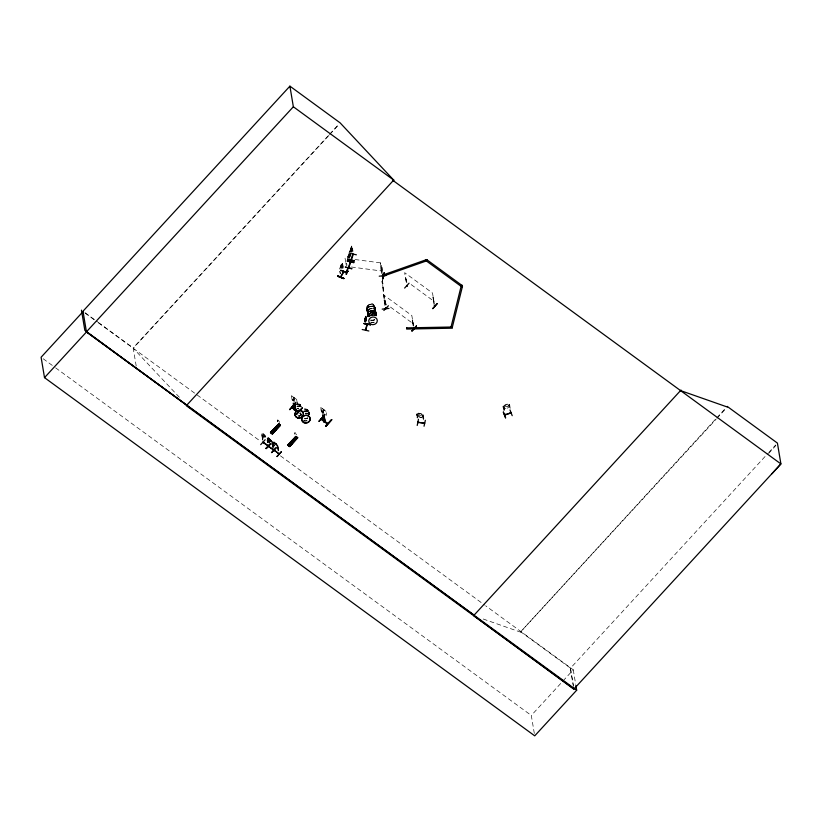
<?xml version="1.0" encoding="UTF-8"?>
<svg xmlns="http://www.w3.org/2000/svg" width="822" height="822" viewBox="0 0 822 822"><rect width="100%" height="100%" fill="white"/><g stroke="black" fill="none" stroke-linecap="round" stroke-linejoin="round"><path stroke-width="0.62" stroke-dasharray="4.11 3.08" d="M364.968 320.169L364.896 318.381M348.045 257.872L348.086 256.104M350.665 248.295L350.922 251.347L350.655 249.991C348.076 250.33 349.206 260.009 348.764 255.95L348.23 255.437M364.68 321.145L365.328 316.85L366.119 316.141L366.335 317.436M350.47 252.005L351.004 246.754L349.967 252.077M299.763 405.616L300.266 406.15L300.42 405.297M300.852 415.305L300.914 414.278A4.285 3.822 -9.5 0 1 300.647 413.425M300.924 415.141L300.975 414.134A4.285 3.822 -9.5 0 0 300.934 415.12L300.626 413.23A4.285 3.822 -9.5 0 0 301.355 415.069M307.294 410.938L307.407 410.24L307.582 410.949M366.53 308.517C375.921 292.344 378.675 322.419 366.53 308.517L366.787 309.504M366.992 309.37L367.228 311.692M367.362 311.62L368.102 314.795M367.598 314.929L368.616 311.939L370.486 310.716M368.79 310.932L368.266 310.644L368.955 310.593M368.02 316.789L368.071 315.792L367.937 316.963A4.346 3.884 -9.5 0 1 376.404 315.124M372.52 305.784L373.435 305.794M375.469 310.808L375.233 308.497M375.849 313.069L375.613 310.747L373.702 313.285M376.26 315.042L376.301 313.922M350.182 251.234L349.987 251.717M349.576 255.919L349.761 253.823M277.24 420.967L277.312 420.751M277.661 420.001L277.713 420.802M294.862 432.495L294.512 433.317M364.393 322.142C364.598 313.881 366.828 317.128 365.389 322.769M366.263 317.415L365.317 322.758M348.662 257.625L348.785 256.495M340.164 268.136L341.449 264.037C345.322 260.749 339.928 273.818 342.887 264.746M347.326 259.814L348.415 254.563L347.84 256.598M349.052 258.437L349.576 255.18M348.877 257.985L349.186 255.899M416.61 414.134L417.771 417.987M417.186 414.493L416.62 414.206M418.573 413.117L417.874 415.244L419.487 416.209L422.303 415.829L420.823 413.445L423.309 415.069M419.251 416.97C413.384 412.942 419.374 418.1 421.46 417.257L423.536 416.302M420.813 413.507L418.552 413.178L416.538 414.113L417.155 417.905M421.491 417.36L419.21 417.062M423.351 419.867L422.611 414.987L423.227 415.069L423.813 418.562M423.32 415.007L422.57 415.202M423.464 416.281L423.248 415.007M381.316 267.602L381.922 267.684L381.316 267.602L382.209 273.428M339.599 269.041L341.377 264.006L342.671 263.451M342.312 265.414L341.109 268.66M350.131 251.409L349.915 251.984M366.386 321.392L365.605 316.727L366.119 316.141M365.995 316.223L365.605 316.727M365.348 321.587L365.975 318.176L365.338 316.932M350.131 251.553L349.689 251.933M352.227 251.296L351.446 246.631C352.833 245.665 351.713 251.378 351.056 252.673L351.631 250.628M351.847 246.148L351.446 246.631M351.035 251.481L351.6 247.124C351.097 243.939 353.501 250.587 352.823 251.974M350.408 254.563L348.888 257.276M350.501 254.584L349.833 256.598M349.607 255.848L349.761 255.323L349.186 255.919M366.931 309.493L367.927 307.603M367.65 310.757L367.3 311.743L368.297 309.853M367.999 312.822L367.845 315.925M368.4 314.857L368.009 315.915L369.828 313.316M373.291 306.072L373.537 305.589L373.589 306.185M373.414 312.278L374.144 311.918L374.205 312.709M373.63 312.093L373.887 312.709M375.51 313.994L375.911 312.935M342.363 263.924L343.072 268.681M510.195 408.318L509.589 404.516L507.184 404.003L505.037 404.763L504.359 407.322L505.91 407.609L508.613 405.883L507.184 404.003L505.006 404.701L503.054 406.726L503.3 408.082L505.684 408.647L507.883 407.897L509.835 405.873M263.862 434.581L263.595 435.855L265.3 437.099L264.437 435.002M269.38 438.619L269.102 439.883L270.818 441.137L269.904 439.082M342.856 268.599L342.075 263.934L342.64 263.523M366.951 306.503L367.568 305.62M373.301 306.174L373.363 305.599M373.733 312.031L373.805 312.658M306.38 410.476L307.243 410.425M307.274 410.836L306.514 410.723M375.551 313.932L374.082 315.535A4.346 3.884 -9.5 0 0 374.709 309.565A4.346 3.884 -9.5 0 0 368.081 310.264A4.346 3.884 -9.5 0 0 369.756 315.977L368.79 315.463M307.531 410.897L306.709 411.185M768.591 453.528L775.896 445.473M136.195 365.965L133.164 347.891L328.831 135.065M329.694 134.12L338.356 124.708M328.892 135.445L133.236 348.271L179.771 397.704M329.756 134.5L339.281 124.143M291.491 395.701L296.629 399.626L297.4 403.602L296.721 399.523L291.491 395.701L292.087 399.882L297.4 403.602M292.622 399.749L293.546 398.742L294.05 399.112L293.218 400.653L292.622 399.749L293.064 402.03M292.704 400.283L293.629 399.276L294.142 399.646M292.776 400.273L294.101 398.639L294.368 401.413M262.557 440.089L261.776 434.026L263.245 433.954L266.924 437.869L266.472 437.458M262.835 439.267L262.177 434.222L262.989 439.092M261.879 435.321L263.862 437.869M263.225 434.057L261.663 434.026L262.721 439.914M267.571 438.629L267.253 438.116L268.743 445.627M267.397 439.349L269.02 439.225L270.787 440.52L272.699 443.14L271.178 443.161M268.753 437.982L272.483 441.846L268.753 437.982L267.232 438.003L268.034 442.781M268.743 438.085L267.181 438.054L267.88 442.945M267.767 440.571L269.626 443.161M269.38 441.907L267.448 439.297L269.051 439.277L270.787 440.52M269.051 439.277L268.527 440.941L269.801 442.555M270.459 439.338L271.733 442.154M271.948 441.373L272.996 446.685M273.397 446.983L272.74 442.031L275.997 443.356L277.949 445.925L278.514 450.713M274.26 449.655L272.77 442.154M272.966 443.325L274.877 445.945L273.017 443.356M274.26 442.123L277.898 445.894L277.538 445.462M272.925 444.435L271.363 444.394M274.846 442.698L274.62 443.911L276.326 445.164L275.421 443.12M275.966 443.377L277.24 446.182M278.113 447.168L276.695 447.189M323.118 412.829L321.381 411.555L320.786 407.373L326.015 411.195L326.601 415.377M321.381 411.555L320.786 407.373M321.916 411.421L322.512 412.325L323.436 411.319L322.923 410.949L321.998 411.956L321.916 411.421L322.841 410.414L323.344 410.784L323.663 413.086M323.046 410.702L323.539 410.414L322.07 411.945M325.923 411.298L320.693 407.476M483.223 619.017L520.418 632.087L715.983 418.665M716.846 417.73L725.507 408.308M520.418 632.087L716.065 419.282M716.928 418.336L726.473 407.959M573.571 686.534L570.499 668.163L767.892 453.446M768.755 452.511L775.68 444.979M534.321 733.45L531.31 715.448L562.135 681.921M562.988 680.986L573.263 669.817L485.668 605.804M406.859 282.295L405.636 277.456L406.695 282.46M386.165 304.808L384.943 299.968L386.011 304.972M433.995 304.376L433.03 297.472L434.622 304.551M413.117 325.759L412.336 319.974L413.743 325.944M433.492 297.821L432.875 297.636M412.808 320.323L412.182 320.148M277.661 421.696L277.374 421.1M278.699 420.638L277.836 419.991M294.851 434.263L294.502 433.461M296.321 434.519L296.588 434.725M503.835 410.466L503.126 406.715L505.006 404.701M263.276 434.006L262.793 435.619L265.218 438.064M268.794 438.034L268.311 439.647L270.726 442.092M367.907 307.623L368.759 306.904A4.285 3.822 -9.5 0 1 375.459 309.452L375.13 307.572A4.285 3.822 -9.5 0 0 368.462 304.941A4.285 3.822 -9.5 0 0 369.047 311.538A4.285 3.822 -9.5 0 0 375.14 307.562M368.277 309.873L369.129 309.154M373.373 306.421L372.582 306.349M368.657 312.011L369.468 311.23M373.558 311.99L374.349 311.815M375.479 315.638A4.346 3.884 -9.5 0 0 369.366 316.285L370.208 315.566M299.876 405.297L299.948 406.325M350.316 251.039L349.771 250.751L350.727 250.001M365.06 320.734L365.163 317.734M350.727 250.638L351.374 248.686L350.809 247.628M368.42 304.911L370.537 304.161M369.479 311.312L372.746 310.572L375.562 312.113M373.445 312.391L374.411 312.771M300.369 406.13L300.009 405.225M300.575 406.191L299.825 406.181M506.486 404.414L505.273 405.986L506.136 406.828L507.493 405.842L506.506 404.475M503.711 406.417L504.348 410.065M503.177 406.767L503.835 406.777L505.006 413.764M503.835 406.777L503.054 406.726M270.459 441.866L271.229 441.599L270.14 441.465L268.773 439.78L269.863 441.435L269.143 441.804M374.082 312.627L373.681 312.504M296.66 404.229L299.999 404.27L301.725 405.534M384.295 299.927L385.282 306.092M272.699 442.082L274.301 442.061L273.818 443.685L276.243 446.13M276.654 447.137L278.155 447.117M368.441 316.717A4.285 3.822 -9.5 0 1 371.616 310.613L372.746 310.593M422.662 414.822L423.392 419.652M354.991 259.516L381.048 262.937L382.446 271.27M351.384 267.016L382.415 271.096M364.66 318.874L365.215 321.731M505.715 408.596L503.372 408.051M372.736 310.48L373.815 310.757M300.297 405.267L300.862 405.554M341.377 264.006L342.147 264.448M341.068 264.848L341.736 265.948L340.75 267.787L340.74 265.465M373.075 306.442L374.811 307.705M373.445 308.692L374.421 309.226M373.825 310.87L374.781 311.394M374.144 312.863L375.12 313.388M374.524 315.114L375.5 315.638M375.829 311.702L375.52 309.832A4.285 3.822 -9.5 0 1 369.427 313.809L367.64 312.473L368.462 313.244M300.318 406.274L301.284 406.808M307.058 411.206L308.805 412.469L309.586 414.391M307.438 413.456L308.414 413.99A4.285 3.822 -9.5 0 0 305.219 413.106M277.507 445.514L277.733 446.058M411.175 284.597L433.872 301.191M390.481 307.099L413.189 323.693M321.474 411.452L324.084 413.363M263.194 434.006L264.961 435.3L266.215 438.126M267.736 438.28L268.506 443.13M273.202 442.277L274.024 447.158M273.089 442.657L272.801 442.082L273.551 446.808M85.036 312.72L97.325 321.7M98.352 322.45L133.164 347.891M85.098 313.1L97.386 322.08M98.414 322.83L260.728 441.435M280.425 455.83L484.631 605.043M520.326 631.491L570.499 668.163M43.176 358.752L54.571 367.085M55.608 367.845L531.31 715.448M277.456 445.473L278.391 451.37M295.314 432.732L296.064 434.232M374 306.945L375.346 308.62M375.192 309.956L374.38 309.195L375.726 310.87M375.079 313.367L375.89 314.127M368.831 315.494L367.485 313.819M279.12 421.953L278.812 420.864M279.182 421.881L279.531 422.416M269.965 442.082L269.226 440.613L269.647 439.852L270.941 441.856M375.541 312.021L376.075 313.007M375.808 314.066L376.425 315.032M367.115 311.569L367.722 312.535M367.835 315.843L368.369 316.83M308.815 412.49L309.339 413.384M300.76 414.278L301.284 415.172M277.456 421.419L277.302 420.895M508.952 404.814L509.609 404.814L508.89 404.763L509.537 408.308M376.301 314.908L376.538 315.884A4.285 3.822 -9.5 0 0 371.924 312.514A4.285 3.822 -9.5 0 0 368.009 316.768L367.372 312.987M300.523 413.281L300.76 414.267M573.263 669.817L575.677 684.212M570.427 668.933L573.181 685.373M434.283 303.595L432.516 293.033L404.65 272.668L406.232 282.121M433.03 297.472L434.16 304.212M405.636 277.456L406.571 283.076M413.589 326.108L411.822 315.535L383.956 295.17L385.539 304.623M412.336 319.974L413.281 325.594M417.227 414.278L417.812 417.782M381.922 267.684L382.487 271.055M382.117 273.479L380.35 262.906L381.264 273.099M382.271 280.312L382.857 283.806M383.36 289.416L381.994 281.258L385.045 306.123M384.943 299.968L385.878 305.579M384.059 299.948L385.189 306.688M375.89 312.083L376.538 315.874M366.633 308.466L366.941 310.356M366.992 310.726L367.311 312.607M366.047 316.121L366.766 320.888M365.759 316.182L366.735 322.008M351.621 246.097L352.597 251.922M350.08 254.265L350.47 256.598M349.268 253.936L349.853 257.45M349.093 254.491L349.669 257.995M348.857 254.44L349.442 257.933M346.874 265.496C347.274 262.732 344.993 262.064 346.309 265.198M345.055 258.211L346.268 265.414M342.599 263.42L343.154 267.006M342.353 263.43L343.134 268.085M340 271.352L340.39 273.685M339.784 271.27L340.174 273.603M322.841 410.414L323.221 412.767M321.977 411.442L322.358 413.702M309.123 412.336L309.452 414.216A4.285 3.822 -9.5 0 0 303.76 411.103M293.546 398.742L294.122 402.225M277.949 445.843L278.668 450.548M277.456 446.88L278.237 451.535M272.431 441.815L273.151 446.521M272.288 443.849L272.873 447.343M272.329 445.175L272.719 447.507M267.242 440.16L267.633 442.493M267.088 440.325L267.479 442.657M381.706 271.065L381.942 273.613M382.507 279.983L384.645 303.708M304.479 418.84A4.285 3.822 -9.5 0 0 307.675 418.121A4.346 3.884 -9.5 0 1 304.448 418.768M300.996 415.49A4.285 3.822 -9.5 0 1 301.047 414.493M303.821 411.483A4.285 3.822 -9.5 0 1 309.278 413.62M307.613 417.74A4.285 3.822 -9.5 0 1 304.417 418.46M307.058 420.854A4.285 3.822 -9.5 0 1 303.791 420.823A4.346 3.884 -9.5 0 0 307.058 420.782M305.281 413.487A4.285 3.822 -9.5 0 1 308.394 414.288M300.903 415.367A4.346 3.884 -9.5 0 1 300.965 414.35M303.77 411.288A4.346 3.884 -9.5 0 1 309.555 414.452M305.26 413.291A4.346 3.884 -9.5 0 1 308.414 414.103M306.996 420.484A4.285 3.822 -9.5 0 1 303.729 420.443M304.561 409.161A4.285 3.822 -9.5 0 1 308.764 414.483M296.721 404.475A4.285 3.822 -9.5 0 1 301.674 405.749M296.691 404.28A4.285 3.822 -9.5 0 1 301.643 405.554M300.924 413.189A4.285 3.822 -9.5 0 1 299.938 413.672M297.071 406.551A4.285 3.822 -9.5 0 1 301.273 407.106M300.862 412.808A4.285 3.822 -9.5 0 1 299.876 413.302M297.009 406.171A4.285 3.822 -9.5 0 1 301.212 406.726M299.218 416.179A4.285 3.822 -9.5 0 0 300.307 415.932A4.346 3.884 -9.5 0 1 298.078 416.086M297.451 408.801A4.285 3.822 -9.5 0 1 298.54 408.555M297.4 408.616A4.346 3.884 -9.5 0 1 298.509 408.359M300.246 415.552A4.285 3.822 -9.5 0 1 298.047 415.778M297.379 408.421A4.285 3.822 -9.5 0 1 298.478 408.174M300.944 413.106A4.346 3.884 -9.5 0 1 299.938 413.6M297.03 406.366A4.346 3.884 -9.5 0 1 301.294 406.921M369.808 316.059A4.285 3.822 -9.5 0 1 368.153 310.428A4.285 3.822 -9.5 0 1 374.678 309.74A4.285 3.822 -9.5 0 1 374.061 315.607M371.616 310.613A4.285 3.822 -9.5 0 1 375.808 315.936M368.42 316.583A4.285 3.822 -9.5 0 1 371.585 310.48A4.285 3.822 -9.5 0 1 375.788 315.802M369.376 313.727A4.346 3.884 -9.5 0 0 375.562 309.699A4.346 3.884 -9.5 0 0 368.78 307.027A4.346 3.884 -9.5 0 0 369.355 313.614A4.346 3.884 -9.5 0 0 375.541 309.575A4.346 3.884 -9.5 0 0 368.759 306.914A4.346 3.884 -9.5 0 0 369.376 313.727A4.285 3.822 -9.5 0 1 368.831 307.202A4.285 3.822 -9.5 0 1 375.52 309.832M369.746 315.679A4.285 3.822 -9.5 0 1 368.092 310.048A4.285 3.822 -9.5 0 1 374.616 309.36A4.285 3.822 -9.5 0 1 374 315.227M375.459 309.452A4.285 3.822 -9.5 0 1 369.366 313.429A4.285 3.822 -9.5 0 1 368.77 306.832M369.458 316.573A4.285 3.822 -9.5 0 1 370.29 315.874M371.277 315.381A4.285 3.822 -9.5 0 1 374.544 315.422M373.034 322.686A4.346 3.884 -9.5 0 0 374.144 322.44A4.346 3.884 -9.5 0 1 370.804 322.286M371.904 322.676A4.346 3.884 -9.5 0 1 370.825 322.399M369.386 316.408A4.346 3.884 -9.5 0 1 374.555 315.237M367.968 316.049A4.285 3.822 -9.5 0 1 371.647 310.819A4.285 3.822 -9.5 0 1 376.188 315.175M374.781 319.686A4.346 3.884 -9.5 0 1 370.455 320.148M374.082 322.132A4.285 3.822 -9.5 0 1 370.814 322.09M369.397 316.193A4.285 3.822 -9.5 0 1 375.418 315.556M374.76 319.768A4.285 3.822 -9.5 0 1 370.506 320.22M368.133 316.141A4.285 3.822 -9.5 0 1 376.353 315.278M374.698 319.398A4.285 3.822 -9.5 0 1 370.434 319.84M309.236 412.356L308.825 414.38A4.285 3.822 -9.5 0 0 304.53 408.966L307.705 409.726L309.236 412.356M419.364 413.415L418.932 414.997L421.131 415.285L419.364 413.415M381.408 267.838L381.223 268.414L381.408 267.838M376.322 314.014L376.065 312.925L376.301 314.014M369.078 311.733A4.285 3.822 -9.5 0 0 375.171 307.757A4.285 3.822 -9.5 0 0 368.492 305.137A4.285 3.822 -9.5 0 0 369.078 311.733"/><path stroke-width="1.23" d="M263.574 442.596L262.917 442.462L268.013 445.853M263.636 442.637L263.523 442.205M267.941 445.843L267.695 445.606M269.113 446.449L262.999 441.907M268.475 446.541L268.517 445.945M273.531 449.891L273.315 449.367M273.675 449.624L274.414 450.867L274.548 450.261M279.244 453.96L278.576 453.569M279.254 454.042L274.086 450.014M386.155 308.384L386.494 308.322M406.736 285.45L407.188 285.82M452.347 326.745L452.367 328.194L406.643 329.067L406.613 327.618M407.465 285.964L407.157 285.84M413.548 328.327L413.969 328.348M434.345 305.332L434.725 306.195L434.448 305.322M368.862 330.999L362.204 329.499M351.816 268.825L345.25 267.047L351.816 268.609M385.775 308.569L385.61 307.788M348.374 267.53L350.316 262.105M348.929 267.499L348.703 267.602M350.203 262.578L350.604 261.756M350.963 259.721L352.957 253.895M367.023 324.094L366.951 324.947L367.372 324.32M337.719 275.966L343.915 278.453L337.719 275.791M382.477 276.1L382.456 276.223M385.734 308.62L385.693 307.849M505.16 414.493L504.544 415.151M511.037 412.993L510.318 413.199L510.308 412.593M417.206 425.467L418.48 419.241M418.48 422.066L418.46 422.703L418.542 422.138M424.008 422.796L423.998 423.433L424.604 422.94M424.039 426.238L425.344 420.289M346.185 274.199L347.85 268.157L346.216 274.188M346.514 274.209L347.778 268.126M347.223 271.106L347.86 271.404L347.182 270.808M383.247 276.058L382.775 275.935M384.347 272.966L382.692 279.007L384.336 272.945M382.754 278.987L383.997 272.76M267.561 445.853L267.705 445.349M268.496 446.51L273.459 449.87M278.658 453.939L278.833 453.395M386.525 308.651L386.72 308.086M347.829 259.249L354.405 260.8M462.457 286.364L452.388 327.002L451.093 326.776L461.152 286.148L462.015 285.203L461.193 286.405L426.361 260.954L425.878 259.588M343.442 272.092L343.36 271.712M363.93 323.642L370.671 324.618L363.92 323.447M367.362 324.166L365.708 330.331L365.79 329.437M347.346 260.923L353.933 262.475L347.357 260.923M349.853 253.361L356.399 254.799M348.703 267.951L350.655 262.054M353.234 254.337L351.323 260.184M343.75 278.74L337.595 276.213L343.915 278.453M510.965 412.757L504.595 414.874M510.914 412.459L510.965 413.004L510.76 412.439M353.83 262.721L347.223 261.077M340.77 270.315L346.976 272.719M343.699 271.229L340.678 276.716M343.945 271.702L340.894 276.942M503.341 412.171L505.571 417.761M340.791 270.243L347.09 272.514M424.584 423.227L417.936 422.323L418.665 422.446M347.912 271.445L347.798 270.828M83.053 311.6L41.1 357.241L44.511 377.637L534.721 735.844L576.674 690.213L86.464 331.996L82.991 311.219L289.909 86.156L340.082 122.817L393.707 180.1L393.224 180.624L780.9 463.916L771.971 473.749M289.909 86.156L293.351 106.768L86.444 331.831L474.119 615.113M44.511 377.637L86.464 331.996M393.707 180.1L186.306 405.688L573.982 688.98L780.9 463.916L777.417 443.089L727.234 406.428L727.336 407.024L680.544 390.584M393.296 180.676L393.779 180.152L293.351 106.768M289.827 409.716L295.715 403.099M289.539 409.51L295.437 402.883M382.785 274.784L383.278 276.151L426.361 260.954L427.183 259.752M260.697 444.651L265.167 439.708M294.245 409.459L295.17 408.452L295.766 409.335L294.831 410.342L294.327 409.973L293.259 403.16M294.327 409.973L295.252 408.966L295.766 409.335M296.506 414.596L302.393 407.979M296.218 414.38L302.116 407.763M270.664 443.839L265.979 448.524L270.654 443.726M266.215 448.678L270.685 443.736M271.722 452.593L275.976 447.733M276.973 456.416L281.453 451.607L277.076 456.621M318.854 421.183L325.009 414.771M324.752 414.586L319.121 421.388M324.043 421.501L324.967 420.494L324.464 420.124L323.621 421.645L324.125 422.015L325.06 421.008L324.043 415.346M325.522 426.063L327.403 423.792L321.022 419.128L327.403 423.792M327.659 423.525L321.268 418.86L327.68 423.69L331.698 419.652L325.8 426.269L331.708 419.795M681.027 390.049L473.626 615.647L573.818 689.165M404.63 288.07L409.058 283.189M383.864 310.5L388.416 305.763M414.113 328.091L413.887 328.338M437.15 303.729L432.875 308.702M416.364 326.026L411.904 331.009L416.384 326.057M411.945 331.019L416.425 326.211M279.264 424.244L270.993 432.937L270.438 432.516L278.689 423.864L280.405 425.159L272.37 433.975L271.815 433.564L280.405 425.159L272.421 434.006M270.654 432.68L278.802 423.895M272.267 433.749L270.541 432.454L279.172 424.296M270.767 432.762L279.151 424.286M271.805 433.554L280.086 424.964M272.072 433.749L280.261 424.995M296.465 436.811L288.224 445.524L287.638 445.082L295.807 436.451L297.595 437.725L289.601 446.572L289.005 446.12M287.741 445.123L295.992 436.461L297.451 437.561L289.231 446.295L297.266 437.479L297.728 437.9M287.854 445.247L296.095 436.657M287.967 445.339L296.218 436.677L288.193 445.503L287.628 445.072M289.036 446.151L297.595 437.725L289.57 446.541L297.595 437.725M385.446 308.651L385.426 308.045M417.823 422.261L424.419 423.166M367.146 324.279L365.358 329.858M382.826 275.041L425.919 259.834M510.976 412.973L504.616 415.131L504.533 414.545M509.989 409.921L512.198 415.675M424.532 423.494L424.481 422.857M383.227 276.11L383.175 275.473M386.063 275.524L379.219 276.182M382.528 276.582L382.713 275.411M389.012 308.404L382.179 309.123M406.664 327.875L452.388 327.002M347.377 271.055L347.973 271.209M382.682 275.76L383.237 275.545M461.193 286.405L462.498 286.621M363.91 323.478L370.578 324.957M347.829 259.29L354.436 260.954M417.997 422.611L417.864 422.056M347.213 271.363L347.336 270.757M382.559 276.624L382.487 275.658M427.235 260.009L462.056 285.46M325.06 421.008L323.601 415.028M324.988 421.018L323.621 421.645L322.553 414.833M325.8 426.269L331.687 419.652M291.985 407.342L298.386 412.017L292.005 407.352M276.223 447.939L271.486 452.562M268.619 446.274L273.726 449.922M186.8 405.164L84.841 330.352L81.46 310.13M295.17 437.345L296.629 438.434M295.047 437.314L296.773 438.609M277.846 424.748L279.572 426.043M274.312 428.519L276.038 429.814M273.479 429.403L275.206 430.687M291.676 444.034L289.95 442.75M272.75 430.183L274.476 431.468M271.928 431.057L273.654 432.351M270.469 443.695L265.979 448.38M432.67 308.538L437.119 303.698M273.212 449.377L273.14 449.901M406.787 285.799L407.075 285.635M386.843 308.476L386.206 307.788M503.362 412.007L505.612 417.936M575.873 685.414L576.674 690.213M504.985 414.401L505.16 415.018M382.631 275.462L382.805 276.192M323.745 419.693L324.125 422.015M294.749 403.674L295.694 409.335L294.307 403.355M294.266 406.88L294.636 409.151M294.749 409.767L294.831 410.342M290.834 444.846L289.118 443.623M278.966 453.898L274.034 449.973M273.089 432.865L271.373 431.642M274.25 429.464L275.247 429.608L274.25 429.464M291.44 442.031L292.447 442.174L291.44 442.031M298.109 412.12L291.728 407.455L298.109 412.12M293.218 442.308L291.491 441.013L293.228 442.38M292.396 443.181L290.669 441.897L292.406 443.253M290.289 445.432L288.563 444.147L290.289 445.432M289.457 446.315L287.731 445.021L289.467 446.387M304.109 422.714A4.285 3.822 -9.5 0 0 310.202 418.737A4.285 3.822 -9.5 0 0 303.524 416.107A4.285 3.822 -9.5 0 0 304.109 422.714M304.089 422.58A4.285 3.822 -9.5 0 0 310.182 418.603A4.285 3.822 -9.5 0 0 303.493 415.983A4.285 3.822 -9.5 0 0 304.089 422.58M297.358 417.782A4.285 3.822 -9.5 0 0 303.452 413.805A4.285 3.822 -9.5 0 0 296.773 411.175A4.285 3.822 -9.5 0 0 297.358 417.782M297.338 417.648A4.285 3.822 -9.5 0 0 303.431 413.672A4.285 3.822 -9.5 0 0 296.752 411.051A4.285 3.822 -9.5 0 0 297.338 417.648M371.195 324.361A4.285 3.822 -9.5 0 0 377.288 320.395A4.285 3.822 -9.5 0 0 370.599 317.765A4.285 3.822 -9.5 0 0 371.195 324.361"/></g></svg>
